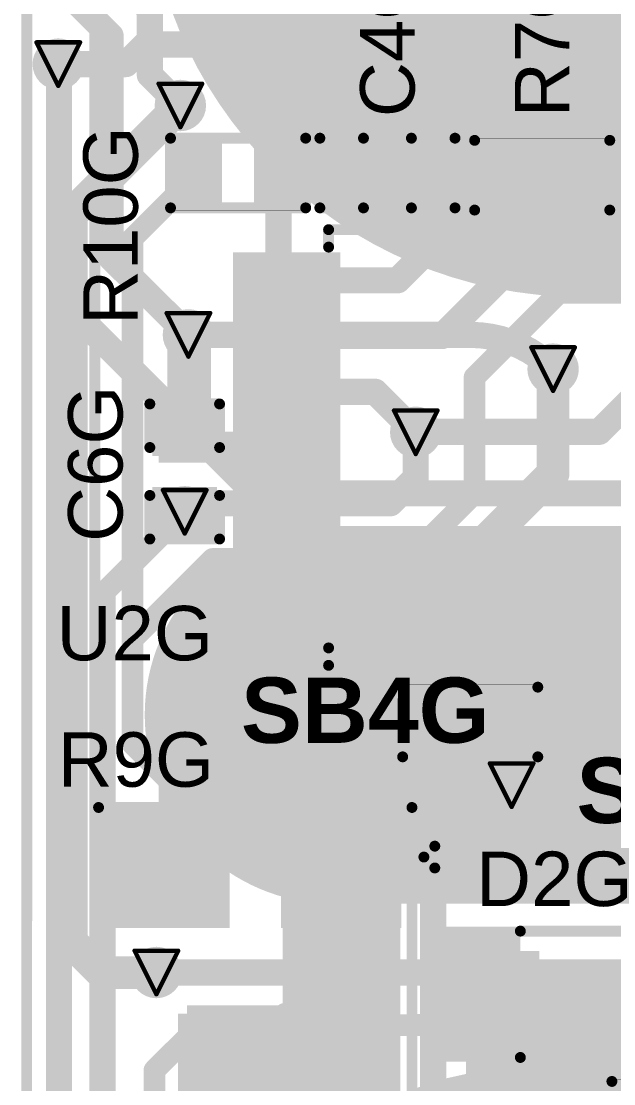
# Model space of a CAD drawing. Header units: inches. Extents: x -3.9 to 9.5, y -7 to 2.6.
# Drawn here: x 3.403 to 3.6748, y -5.0218 to -4.5341 of the extents above; entities that cross this region are included whole.
import ezdxf

# ---------------------------------------------------------------- set-up
doc = ezdxf.new("R2010")
doc.units = ezdxf.units.IN
doc.header["$MEASUREMENT"] = 0
for name, color, linetype in [('Board Outline', 216, 'Continuous'), ('Bottom Layer', 5, 'Continuous'), ('Bottom Overlay', 54, 'Continuous'), ('Bottom Paste', 16, 'Continuous'), ('Bottom Solder', 6, 'Continuous'), ('Drill Drawing', 1, 'Continuous'), ('Top Layer', 1, 'Continuous'), ('Top Overlay', 2, 'Continuous'), ('Top Paste', 8, 'Continuous'), ('Top Solder', 216, 'Continuous'), ('Via Holes', 16, 'Continuous')]:
    doc.layers.add(name, color=color, linetype=linetype)
doc.styles.add('Arial', font='', dxfattribs={"height": 0.2})
doc.styles.add('Arial_Bold', font='', dxfattribs={"height": 0.2})
doc.styles.get('Arial').set_extended_font_data('Arial')
doc.styles.get('Arial_Bold').set_extended_font_data('Arial', bold=True)

# ---------------------------------------------------------------- blocks, each defined once
blk = doc.blocks.new('14_TSSOP_35')
at = {"layer": 'Top Layer'}
for points in [[(0.08858, 0.08563), (0.12992, 0.08563), (0.12992, 0.06791), (0.08858, 0.06791)], [(0.08858, 0.06004), (0.12992, 0.06004), (0.12992, 0.04232), (0.08858, 0.04232)], [(0.08858, 0.03445), (0.12992, 0.03445), (0.12992, 0.01673), (0.08858, 0.01673)], [(0.08858, 0.00886), (0.12992, 0.00886), (0.12992, -0.00886), (0.08858, -0.00886)], [(0.08858, -0.01673), (0.12992, -0.01673), (0.12992, -0.03445), (0.08858, -0.03445)], [(0.08858, -0.04232), (0.12992, -0.04232), (0.12992, -0.06004), (0.08858, -0.06004)], [(0.08858, -0.06791), (0.12992, -0.06791), (0.12992, -0.08563), (0.08858, -0.08563)]]:
    blk.add_hatch(color=1, dxfattribs=at).paths.add_polyline_path(points)
at = {"layer": 'Top Paste'}
for points in [[(0.08858, 0.08563), (0.12992, 0.08563), (0.12992, 0.06791), (0.08858, 0.06791)], [(0.08858, 0.06004), (0.12992, 0.06004), (0.12992, 0.04232), (0.08858, 0.04232)], [(0.08858, 0.03445), (0.12992, 0.03445), (0.12992, 0.01673), (0.08858, 0.01673)], [(0.08858, 0.00886), (0.12992, 0.00886), (0.12992, -0.00886), (0.08858, -0.00886)], [(0.08858, -0.01673), (0.12992, -0.01673), (0.12992, -0.03445), (0.08858, -0.03445)], [(0.08858, -0.04232), (0.12992, -0.04232), (0.12992, -0.06004), (0.08858, -0.06004)], [(0.08858, -0.06791), (0.12992, -0.06791), (0.12992, -0.08563), (0.08858, -0.08563)]]:
    blk.add_hatch(color=8, dxfattribs=at).paths.add_polyline_path(points)
at = {"layer": 'Top Solder'}
for points in [[(0.08458, 0.08963), (0.13392, 0.08963), (0.13392, 0.06391), (0.08458, 0.06391)], [(0.08458, 0.06404), (0.13392, 0.06404), (0.13392, 0.03832), (0.08458, 0.03832)], [(0.08458, 0.03845), (0.13392, 0.03845), (0.13392, 0.01273), (0.08458, 0.01273)], [(0.08458, 0.01286), (0.13392, 0.01286), (0.13392, -0.01286), (0.08458, -0.01286)], [(0.08458, -0.01273), (0.13392, -0.01273), (0.13392, -0.03845), (0.08458, -0.03845)], [(0.08458, -0.03832), (0.13392, -0.03832), (0.13392, -0.06404), (0.08458, -0.06404)], [(0.08458, -0.06391), (0.13392, -0.06391), (0.13392, -0.08963), (0.08458, -0.08963)]]:
    blk.add_hatch(color=216, dxfattribs=at).paths.add_polyline_path(points)
at = {"layer": 'Top Overlay', "const_width": 0.005}
for points in [[(0.09, 0.1), (-0.09, 0.1)], [(0.09, 0.1), (0.09, 0.092)], [(0.09, -0.092), (0.09, -0.1)], [(0.09, -0.1), (-0.09, -0.1)]]:
    blk.add_lwpolyline(points, dxfattribs=at)
at = {"layer": 'Top Overlay', "const_width": 0.0025}
for points in [[(0.08875, 0.1, 1), (0.09125, 0.1, 1)], [(0.08875, 0.1, 1), (0.09125, 0.1, 1)], [(0.08875, 0.092, 1), (0.09125, 0.092, 1)], [(0.08875, -0.092, 1), (0.09125, -0.092, 1)], [(0.08875, -0.1, 1), (0.09125, -0.1, 1)], [(0.08875, -0.1, 1), (0.09125, -0.1, 1)]]:
    blk.add_lwpolyline(points, format="xyb", close=True, dxfattribs=at)
blk = doc.blocks.new('S______B______0402_77')
at = {"layer": 'Top Layer'}
for points in [[(-0.0275, -0.0125), (-0.0275, 0.0125), (-0.0095, 0.0125), (-0.0095, -0.0125)], [(0.0095, -0.0125), (0.0095, 0.0125), (0.0275, 0.0125), (0.0275, -0.0125)]]:
    blk.add_hatch(color=1, dxfattribs=at).paths.add_polyline_path(points)
at = {"layer": 'Top Paste'}
for points in [[(-0.0275, -0.0125), (-0.0275, 0.0125), (-0.0095, 0.0125), (-0.0095, -0.0125)], [(0.0095, -0.0125), (0.0095, 0.0125), (0.0275, 0.0125), (0.0275, -0.0125)]]:
    blk.add_hatch(color=8, dxfattribs=at).paths.add_polyline_path(points)
at = {"layer": 'Top Solder'}
for points in [[(-0.02967, -0.01467), (-0.02967, 0.01467), (-0.00733, 0.01467), (-0.00733, -0.01467)], [(0.00733, -0.01467), (0.00733, 0.01467), (0.02967, 0.01467), (0.02967, -0.01467)]]:
    blk.add_hatch(color=216, dxfattribs=at).paths.add_polyline_path(points)
at = {"layer": 'Top Overlay'}
for points, const_width in [([(-0.031, 0.016), (-0.031, -0.016)], 0.005), ([(0.031, 0.016), (-0.031, 0.016)], 0.005), ([(0.031, 0.016), (0.031, -0.016)], 0.005), ([(0.031, -0.016), (-0.031, -0.016)], 0.005), ([(0.032, -0.017), (-0.032, -0.017)], 0.000127)]:
    blk.add_lwpolyline(points, dxfattribs=dict(at, const_width=const_width))
for points, const_width in [([(-0.03225, 0.016, 1), (-0.02975, 0.016, 1)], 0.0025), ([(-0.03225, 0.016, 1), (-0.02975, 0.016, 1)], 0.0025), ([(0.02975, 0.016, 1), (0.03225, 0.016, 1)], 0.0025), ([(0.02975, 0.016, 1), (0.03225, 0.016, 1)], 0.0025), ([(-0.03225, -0.016, 1), (-0.02975, -0.016, 1)], 0.0025), ([(-0.03225, -0.016, 1), (-0.02975, -0.016, 1)], 0.0025), ([(0.02975, -0.016, 1), (0.03225, -0.016, 1)], 0.0025), ([(0.02975, -0.016, 1), (0.03225, -0.016, 1)], 0.0025), ([(-0.03203, -0.017, 1), (-0.03197, -0.017, 1)], 0.0000635), ([(0.03197, -0.017, 1), (0.03203, -0.017, 1)], 0.0000635)]:
    blk.add_lwpolyline(points, format="xyb", close=True, dxfattribs=dict(at, const_width=const_width))
blk = doc.blocks.new('R___0402_112')
at = {"layer": 'Top Layer'}
for points in [[(-0.0275, -0.0125), (-0.0275, 0.0125), (-0.0095, 0.0125), (-0.0095, -0.0125)], [(0.0095, -0.0125), (0.0095, 0.0125), (0.0275, 0.0125), (0.0275, -0.0125)]]:
    blk.add_hatch(color=1, dxfattribs=at).paths.add_polyline_path(points)
at = {"layer": 'Top Paste'}
for points in [[(-0.0275, -0.0125), (-0.0275, 0.0125), (-0.0095, 0.0125), (-0.0095, -0.0125)], [(0.0095, -0.0125), (0.0095, 0.0125), (0.0275, 0.0125), (0.0275, -0.0125)]]:
    blk.add_hatch(color=8, dxfattribs=at).paths.add_polyline_path(points)
at = {"layer": 'Top Solder'}
for points in [[(-0.02967, -0.01467), (-0.02967, 0.01467), (-0.00733, 0.01467), (-0.00733, -0.01467)], [(0.00733, -0.01467), (0.00733, 0.01467), (0.02967, 0.01467), (0.02967, -0.01467)]]:
    blk.add_hatch(color=216, dxfattribs=at).paths.add_polyline_path(points)
at = {"layer": 'Top Overlay'}
for points, const_width in [([(-0.031, -0.016), (-0.031, 0.016)], 0.005), ([(-0.031, 0.016), (0.031, 0.016)], 0.005), ([(0.031, -0.016), (0.031, 0.016)], 0.005), ([(-0.031, -0.016), (0.031, -0.016)], 0.005), ([(-0.032, -0.017), (0.032, -0.017)], 0.000127)]:
    blk.add_lwpolyline(points, dxfattribs=dict(at, const_width=const_width))
for points, const_width in [([(-0.03225, 0.016, 1), (-0.02975, 0.016, 1)], 0.0025), ([(-0.03225, 0.016, 1), (-0.02975, 0.016, 1)], 0.0025), ([(0.02975, 0.016, 1), (0.03225, 0.016, 1)], 0.0025), ([(0.02975, 0.016, 1), (0.03225, 0.016, 1)], 0.0025), ([(-0.03225, -0.016, 1), (-0.02975, -0.016, 1)], 0.0025), ([(-0.03225, -0.016, 1), (-0.02975, -0.016, 1)], 0.0025), ([(0.02975, -0.016, 1), (0.03225, -0.016, 1)], 0.0025), ([(0.02975, -0.016, 1), (0.03225, -0.016, 1)], 0.0025), ([(-0.03203, -0.017, 1), (-0.03197, -0.017, 1)], 0.0000635), ([(0.03197, -0.017, 1), (0.03203, -0.017, 1)], 0.0000635)]:
    blk.add_lwpolyline(points, format="xyb", close=True, dxfattribs=dict(at, const_width=const_width))
blk = doc.blocks.new('TC33X_2_104E__119')
at = {"layer": 'Top Layer'}
for points in [[(0.00787, 0.12992), (0.07087, 0.12992), (0.07087, 0.07087), (0.00787, 0.07087)], [(-0.02362, 0.02362), (0.02362, 0.02362), (0.02362, -0.02362), (-0.02362, -0.02362)], [(0.05512, 0.02362), (0.10236, 0.02362), (0.10236, -0.02362), (0.05512, -0.02362)]]:
    blk.add_hatch(color=1, dxfattribs=at).paths.add_polyline_path(points)
at = {"layer": 'Top Paste'}
for points in [[(0.00787, 0.12992), (0.07087, 0.12992), (0.07087, 0.07087), (0.00787, 0.07087)], [(-0.02362, 0.02362), (0.02362, 0.02362), (0.02362, -0.02362), (-0.02362, -0.02362)], [(0.05512, 0.02362), (0.10236, 0.02362), (0.10236, -0.02362), (0.05512, -0.02362)]]:
    blk.add_hatch(color=8, dxfattribs=at).paths.add_polyline_path(points)
at = {"layer": 'Top Solder'}
for points in [[(0.00387, 0.13392), (0.07487, 0.13392), (0.07487, 0.06687), (0.00387, 0.06687)], [(-0.02762, 0.02762), (0.02762, 0.02762), (0.02762, -0.02762), (-0.02762, -0.02762)], [(0.05112, 0.02762), (0.10636, 0.02762), (0.10636, -0.02762), (0.05112, -0.02762)]]:
    blk.add_hatch(color=216, dxfattribs=at).paths.add_polyline_path(points)
at = {"layer": 'Top Overlay', "const_width": 0.005}
for points in [[(-0.02063, 0.1242), (-0.03252, 0.11231)], [(-0.00063, 0.1242), (-0.02063, 0.1242)], [(0.09937, 0.1242), (0.07937, 0.1242)], [(0.11126, 0.11231), (0.09937, 0.1242)], [(-0.03252, 0.11231), (-0.03252, -0.02776)], [(0.11126, 0.11231), (0.11126, -0.02776)], [(-0.038, -0.005), (-0.043, 0)], [(-0.043, 0), (-0.043, -0.01)], [(-0.038, -0.005), (-0.043, -0.01)], [(0.11126, -0.02776), (-0.03252, -0.02776)]]:
    blk.add_lwpolyline(points, dxfattribs=at)
at = {"layer": 'Top Overlay', "const_width": 0.0025}
for points in [[(-0.02188, 0.1242, 1), (-0.01938, 0.1242, 1)], [(-0.02188, 0.1242, 1), (-0.01938, 0.1242, 1)], [(-0.00188, 0.1242, 1), (0.00062, 0.1242, 1)], [(0.07812, 0.1242, 1), (0.08062, 0.1242, 1)], [(0.09812, 0.1242, 1), (0.10062, 0.1242, 1)], [(0.09812, 0.1242, 1), (0.10062, 0.1242, 1)], [(-0.03377, 0.11231, 1), (-0.03127, 0.11231, 1)], [(-0.03377, 0.11231, 1), (-0.03127, 0.11231, 1)], [(0.11001, 0.11231, 1), (0.11251, 0.11231, 1)], [(0.11001, 0.11231, 1), (0.11251, 0.11231, 1)], [(-0.04425, 0, 1), (-0.04175, 0, 1)], [(-0.04425, 0, 1), (-0.04175, 0, 1)], [(-0.03925, -0.005, 1), (-0.03675, -0.005, 1)], [(-0.03925, -0.005, 1), (-0.03675, -0.005, 1)], [(-0.04425, -0.01, 1), (-0.04175, -0.01, 1)], [(-0.04425, -0.01, 1), (-0.04175, -0.01, 1)], [(-0.03377, -0.02776, 1), (-0.03127, -0.02776, 1)], [(-0.03377, -0.02776, 1), (-0.03127, -0.02776, 1)], [(0.11001, -0.02776, 1), (0.11251, -0.02776, 1)], [(0.11001, -0.02776, 1), (0.11251, -0.02776, 1)]]:
    blk.add_lwpolyline(points, format="xyb", close=True, dxfattribs=at)
blk = doc.blocks.new('R__0402_133')
at = {"layer": 'Top Layer'}
for points in [[(-0.0275, -0.0125), (-0.0275, 0.0125), (-0.0095, 0.0125), (-0.0095, -0.0125)], [(0.0095, -0.0125), (0.0095, 0.0125), (0.0275, 0.0125), (0.0275, -0.0125)]]:
    blk.add_hatch(color=1, dxfattribs=at).paths.add_polyline_path(points)
at = {"layer": 'Top Paste'}
for points in [[(-0.0275, -0.0125), (-0.0275, 0.0125), (-0.0095, 0.0125), (-0.0095, -0.0125)], [(0.0095, -0.0125), (0.0095, 0.0125), (0.0275, 0.0125), (0.0275, -0.0125)]]:
    blk.add_hatch(color=8, dxfattribs=at).paths.add_polyline_path(points)
at = {"layer": 'Top Solder'}
for points in [[(-0.0315, -0.0165), (-0.0315, 0.0165), (-0.0055, 0.0165), (-0.0055, -0.0165)], [(0.0055, -0.0165), (0.0055, 0.0165), (0.0315, 0.0165), (0.0315, -0.0165)]]:
    blk.add_hatch(color=216, dxfattribs=at).paths.add_polyline_path(points)
at = {"layer": 'Top Overlay'}
for points, const_width in [([(-0.031, 0.016), (-0.031, -0.016)], 0.005), ([(0.031, 0.016), (-0.031, 0.016)], 0.005), ([(0.031, 0.016), (0.031, -0.016)], 0.005), ([(0.031, -0.016), (-0.031, -0.016)], 0.005), ([(0.032, -0.017), (-0.032, -0.017)], 0.000127)]:
    blk.add_lwpolyline(points, dxfattribs=dict(at, const_width=const_width))
for points, const_width in [([(-0.03225, 0.016, 1), (-0.02975, 0.016, 1)], 0.0025), ([(-0.03225, 0.016, 1), (-0.02975, 0.016, 1)], 0.0025), ([(0.02975, 0.016, 1), (0.03225, 0.016, 1)], 0.0025), ([(0.02975, 0.016, 1), (0.03225, 0.016, 1)], 0.0025), ([(-0.03225, -0.016, 1), (-0.02975, -0.016, 1)], 0.0025), ([(-0.03225, -0.016, 1), (-0.02975, -0.016, 1)], 0.0025), ([(0.02975, -0.016, 1), (0.03225, -0.016, 1)], 0.0025), ([(0.02975, -0.016, 1), (0.03225, -0.016, 1)], 0.0025), ([(-0.03203, -0.017, 1), (-0.03197, -0.017, 1)], 0.0000635), ([(0.03197, -0.017, 1), (0.03203, -0.017, 1)], 0.0000635)]:
    blk.add_lwpolyline(points, format="xyb", close=True, dxfattribs=dict(at, const_width=const_width))
blk = doc.blocks.new('R___0402_147')
at = {"layer": 'Top Layer'}
for points in [[(-0.0275, -0.0125), (-0.0275, 0.0125), (-0.0095, 0.0125), (-0.0095, -0.0125)], [(0.0095, -0.0125), (0.0095, 0.0125), (0.0275, 0.0125), (0.0275, -0.0125)]]:
    blk.add_hatch(color=1, dxfattribs=at).paths.add_polyline_path(points)
at = {"layer": 'Top Paste'}
for points in [[(-0.0275, -0.0125), (-0.0275, 0.0125), (-0.0095, 0.0125), (-0.0095, -0.0125)], [(0.0095, -0.0125), (0.0095, 0.0125), (0.0275, 0.0125), (0.0275, -0.0125)]]:
    blk.add_hatch(color=8, dxfattribs=at).paths.add_polyline_path(points)
at = {"layer": 'Top Solder'}
for points in [[(-0.02967, -0.01467), (-0.02967, 0.01467), (-0.00733, 0.01467), (-0.00733, -0.01467)], [(0.00733, -0.01467), (0.00733, 0.01467), (0.02967, 0.01467), (0.02967, -0.01467)]]:
    blk.add_hatch(color=216, dxfattribs=at).paths.add_polyline_path(points)
at = {"layer": 'Top Overlay'}
for points, const_width in [([(-0.031, 0.016), (-0.031, -0.016)], 0.005), ([(0.031, 0.016), (-0.031, 0.016)], 0.005), ([(0.031, 0.016), (0.031, -0.016)], 0.005), ([(0.031, -0.016), (-0.031, -0.016)], 0.005), ([(0.032, -0.017), (-0.032, -0.017)], 0.000127)]:
    blk.add_lwpolyline(points, dxfattribs=dict(at, const_width=const_width))
for points, const_width in [([(-0.03225, 0.016, 1), (-0.02975, 0.016, 1)], 0.0025), ([(-0.03225, 0.016, 1), (-0.02975, 0.016, 1)], 0.0025), ([(0.02975, 0.016, 1), (0.03225, 0.016, 1)], 0.0025), ([(0.02975, 0.016, 1), (0.03225, 0.016, 1)], 0.0025), ([(-0.03225, -0.016, 1), (-0.02975, -0.016, 1)], 0.0025), ([(-0.03225, -0.016, 1), (-0.02975, -0.016, 1)], 0.0025), ([(0.02975, -0.016, 1), (0.03225, -0.016, 1)], 0.0025), ([(0.02975, -0.016, 1), (0.03225, -0.016, 1)], 0.0025), ([(-0.03203, -0.017, 1), (-0.03197, -0.017, 1)], 0.0000635), ([(0.03197, -0.017, 1), (0.03203, -0.017, 1)], 0.0000635)]:
    blk.add_lwpolyline(points, format="xyb", close=True, dxfattribs=dict(at, const_width=const_width))
blk = doc.blocks.new('_EMG________B_196')
at = {"layer": 'Bottom Layer'}
h = blk.add_hatch(color=5, dxfattribs=at)
edge = h.paths.add_edge_path()
edge.add_arc((0, 0.3932), 0.19685, 0, 360)
h = blk.add_hatch(color=5, dxfattribs=at)
edge = h.paths.add_edge_path()
edge.add_arc((-0.11417, 0.0005), 0.08268, 90, 270)
edge.add_line((-0.11417, -0.08217), (0.11417, -0.08217))
edge.add_arc((0.11417, 0.0005), 0.08268, 270, 450)
edge.add_line((0.11417, 0.08318), (-0.11417, 0.08318))
at = {"layer": 'Bottom Paste'}
h = blk.add_hatch(color=16, dxfattribs=at)
edge = h.paths.add_edge_path()
edge.add_arc((0, 0.3932), 0.19685, 0, 360)
h = blk.add_hatch(color=16, dxfattribs=at)
edge = h.paths.add_edge_path()
edge.add_arc((-0.11417, 0.0005), 0.08268, 90, 270)
edge.add_line((-0.11417, -0.08217), (0.11417, -0.08217))
edge.add_arc((0.11417, 0.0005), 0.08268, 270, 450)
edge.add_line((0.11417, 0.08318), (-0.11417, 0.08318))
at = {"layer": 'Bottom Solder'}
h = blk.add_hatch(color=6, dxfattribs=at)
edge = h.paths.add_edge_path()
edge.add_arc((0, 0.3932), 0.20085, 0, 360)
h = blk.add_hatch(color=6, dxfattribs=at)
edge = h.paths.add_edge_path()
edge.add_arc((-0.11417, 0.0005), 0.08668, 90, 270)
edge.add_line((-0.11417, -0.08617), (0.11417, -0.08617))
edge.add_arc((0.11417, 0.0005), 0.08668, 270, 450)
edge.add_line((0.11417, 0.08718), (-0.11417, 0.08718))
at = {"layer": 'Bottom Overlay', "const_width": 0.005}
blk.add_lwpolyline([(-0.22375, -0.43172), (-0.22375, 0.43172)], dxfattribs=at)
blk = doc.blocks.new('SOD_323_210')
at = {"layer": 'Top Layer'}
for points in [[(-0.02953, -0.01772), (-0.06102, -0.01772), (-0.06102, 0.01772), (-0.02953, 0.01772)], [(0.06102, -0.01772), (0.02953, -0.01772), (0.02953, 0.01772), (0.06102, 0.01772)]]:
    blk.add_hatch(color=1, dxfattribs=at).paths.add_polyline_path(points)
at = {"layer": 'Top Overlay'}
for points in [[(-0.079, 0.019), (-0.036, 0.019), (-0.036, 0.031), (-0.079, 0.031)], [(-0.079, -0.02), (-0.062, -0.02), (-0.062, 0.02), (-0.079, 0.02)], [(-0.079, -0.031), (-0.036, -0.031), (-0.036, -0.019), (-0.079, -0.019)]]:
    blk.add_hatch(color=2, dxfattribs=at).paths.add_polyline_path(points)
at = {"layer": 'Top Paste'}
for points in [[(-0.02953, -0.01772), (-0.06102, -0.01772), (-0.06102, 0.01772), (-0.02953, 0.01772)], [(0.06102, -0.01772), (0.02953, -0.01772), (0.02953, 0.01772), (0.06102, 0.01772)]]:
    blk.add_hatch(color=8, dxfattribs=at).paths.add_polyline_path(points)
at = {"layer": 'Top Solder'}
for points in [[(-0.02736, -0.01988), (-0.06319, -0.01988), (-0.06319, 0.01988), (-0.02736, 0.01988)], [(0.06319, -0.01988), (0.02736, -0.01988), (0.02736, 0.01988), (0.06319, 0.01988)]]:
    blk.add_hatch(color=216, dxfattribs=at).paths.add_polyline_path(points)
at = {"layer": 'Top Overlay', "const_width": 0.005}
for points in [[(-0.036, 0.029), (0.037, 0.029)], [(0.037, 0.022), (0.037, 0.029)], [(0.037, -0.029), (0.037, -0.022)], [(-0.036, -0.029), (0.037, -0.029)]]:
    blk.add_lwpolyline(points, dxfattribs=at)
at = {"layer": 'Top Overlay', "const_width": 0.0025}
for points in [[(-0.03725, 0.029, 1), (-0.03475, 0.029, 1)], [(0.03575, 0.029, 1), (0.03825, 0.029, 1)], [(0.03575, 0.029, 1), (0.03825, 0.029, 1)], [(0.03575, 0.022, 1), (0.03825, 0.022, 1)], [(0.03575, -0.022, 1), (0.03825, -0.022, 1)], [(-0.03725, -0.029, 1), (-0.03475, -0.029, 1)], [(0.03575, -0.029, 1), (0.03825, -0.029, 1)], [(0.03575, -0.029, 1), (0.03825, -0.029, 1)]]:
    blk.add_lwpolyline(points, format="xyb", close=True, dxfattribs=at)
blk = doc.blocks.new('C___0402_224')
at = {"layer": 'Top Layer'}
for points in [[(-0.0275, -0.0125), (-0.0275, 0.0125), (-0.0095, 0.0125), (-0.0095, -0.0125)], [(0.0095, -0.0125), (0.0095, 0.0125), (0.0275, 0.0125), (0.0275, -0.0125)]]:
    blk.add_hatch(color=1, dxfattribs=at).paths.add_polyline_path(points)
at = {"layer": 'Top Paste'}
for points in [[(-0.0275, -0.0125), (-0.0275, 0.0125), (-0.0095, 0.0125), (-0.0095, -0.0125)], [(0.0095, -0.0125), (0.0095, 0.0125), (0.0275, 0.0125), (0.0275, -0.0125)]]:
    blk.add_hatch(color=8, dxfattribs=at).paths.add_polyline_path(points)
at = {"layer": 'Top Solder'}
for points in [[(-0.02986, -0.01486), (-0.02986, 0.01486), (-0.00714, 0.01486), (-0.00714, -0.01486)], [(0.00714, -0.01486), (0.00714, 0.01486), (0.02986, 0.01486), (0.02986, -0.01486)]]:
    blk.add_hatch(color=216, dxfattribs=at).paths.add_polyline_path(points)
at = {"layer": 'Top Overlay', "const_width": 0.005}
for points in [[(-0.011, 0.016), (-0.031, 0.016)], [(-0.031, -0.016), (-0.031, 0.016)], [(0.031, 0.016), (0.011, 0.016)], [(0.031, -0.016), (0.031, 0.016)], [(-0.011, -0.016), (-0.031, -0.016)], [(0.031, -0.016), (0.011, -0.016)]]:
    blk.add_lwpolyline(points, dxfattribs=at)
at = {"layer": 'Top Overlay', "const_width": 0.0025}
for points in [[(-0.03225, 0.016, 1), (-0.02975, 0.016, 1)], [(-0.03225, 0.016, 1), (-0.02975, 0.016, 1)], [(-0.01225, 0.016, 1), (-0.00975, 0.016, 1)], [(0.00975, 0.016, 1), (0.01225, 0.016, 1)], [(0.02975, 0.016, 1), (0.03225, 0.016, 1)], [(0.02975, 0.016, 1), (0.03225, 0.016, 1)], [(-0.03225, -0.016, 1), (-0.02975, -0.016, 1)], [(-0.03225, -0.016, 1), (-0.02975, -0.016, 1)], [(-0.01225, -0.016, 1), (-0.00975, -0.016, 1)], [(0.00975, -0.016, 1), (0.01225, -0.016, 1)], [(0.02975, -0.016, 1), (0.03225, -0.016, 1)], [(0.02975, -0.016, 1), (0.03225, -0.016, 1)]]:
    blk.add_lwpolyline(points, format="xyb", close=True, dxfattribs=at)
blk = doc.blocks.new('C___0402_238')
at = {"layer": 'Top Layer'}
for points in [[(-0.0275, -0.0125), (-0.0275, 0.0125), (-0.0095, 0.0125), (-0.0095, -0.0125)], [(0.0095, -0.0125), (0.0095, 0.0125), (0.0275, 0.0125), (0.0275, -0.0125)]]:
    blk.add_hatch(color=1, dxfattribs=at).paths.add_polyline_path(points)
at = {"layer": 'Top Paste'}
for points in [[(-0.0275, -0.0125), (-0.0275, 0.0125), (-0.0095, 0.0125), (-0.0095, -0.0125)], [(0.0095, -0.0125), (0.0095, 0.0125), (0.0275, 0.0125), (0.0275, -0.0125)]]:
    blk.add_hatch(color=8, dxfattribs=at).paths.add_polyline_path(points)
at = {"layer": 'Top Solder'}
for points in [[(-0.02986, -0.01486), (-0.02986, 0.01486), (-0.00714, 0.01486), (-0.00714, -0.01486)], [(0.00714, -0.01486), (0.00714, 0.01486), (0.02986, 0.01486), (0.02986, -0.01486)]]:
    blk.add_hatch(color=216, dxfattribs=at).paths.add_polyline_path(points)
at = {"layer": 'Top Overlay', "const_width": 0.005}
for points in [[(-0.011, 0.016), (-0.031, 0.016)], [(-0.031, 0.016), (-0.031, -0.016)], [(0.031, 0.016), (0.011, 0.016)], [(0.031, 0.016), (0.031, -0.016)], [(-0.011, -0.016), (-0.031, -0.016)], [(0.031, -0.016), (0.011, -0.016)]]:
    blk.add_lwpolyline(points, dxfattribs=at)
at = {"layer": 'Top Overlay', "const_width": 0.0025}
for points in [[(-0.03225, 0.016, 1), (-0.02975, 0.016, 1)], [(-0.03225, 0.016, 1), (-0.02975, 0.016, 1)], [(-0.01225, 0.016, 1), (-0.00975, 0.016, 1)], [(0.00975, 0.016, 1), (0.01225, 0.016, 1)], [(0.02975, 0.016, 1), (0.03225, 0.016, 1)], [(0.02975, 0.016, 1), (0.03225, 0.016, 1)], [(-0.03225, -0.016, 1), (-0.02975, -0.016, 1)], [(-0.03225, -0.016, 1), (-0.02975, -0.016, 1)], [(-0.01225, -0.016, 1), (-0.00975, -0.016, 1)], [(0.00975, -0.016, 1), (0.01225, -0.016, 1)], [(0.02975, -0.016, 1), (0.03225, -0.016, 1)], [(0.02975, -0.016, 1), (0.03225, -0.016, 1)]]:
    blk.add_lwpolyline(points, format="xyb", close=True, dxfattribs=at)

msp = doc.modelspace()

# ---------------------------------------------------------------- hatches: boundary and pattern name
at = {"layer": 'Bottom Layer'}
h = msp.add_hatch(color=5, dxfattribs=at)
edge = h.paths.add_edge_path()
edge.add_arc((3.41998, -4.55378), 0.01181, 0, 360)
h = msp.add_hatch(color=5, dxfattribs=at)
edge = h.paths.add_edge_path()
edge.add_arc((3.47598, -4.57278), 0.01181, 0, 360)
h = msp.add_hatch(color=5, dxfattribs=at)
edge = h.paths.add_edge_path()
edge.add_arc((3.47968, -4.67808), 0.01181, 0, 360)
h = msp.add_hatch(color=5, dxfattribs=at)
edge = h.paths.add_edge_path()
edge.add_arc((3.647, -4.69378), 0.01181, 0, 360)
h = msp.add_hatch(color=5, dxfattribs=at)
edge = h.paths.add_edge_path()
edge.add_arc((3.58398, -4.72278), 0.01181, 0, 360)
h = msp.add_hatch(color=5, dxfattribs=at)
edge = h.paths.add_edge_path()
edge.add_arc((3.47798, -4.75928), 0.01181, 0, 360)
h = msp.add_hatch(color=5, dxfattribs=at)
edge = h.paths.add_edge_path()
edge.add_arc((3.62798, -4.88478), 0.01181, 0, 360)
h = msp.add_hatch(color=5, dxfattribs=at)
edge = h.paths.add_edge_path()
edge.add_arc((3.46498, -4.97078), 0.01181, 0, 360)
at = {"layer": 'Top Layer'}
h = msp.add_hatch(color=1, dxfattribs=at)
edge = h.paths.add_edge_path()
edge.add_arc((3.41998, -4.55378), 0.01181, 0, 360)
h = msp.add_hatch(color=1, dxfattribs=at)
edge = h.paths.add_edge_path()
edge.add_arc((3.47598, -4.57278), 0.01181, 0, 360)
for points in [[(3.65, -4.61778), (3.706, -4.61778), (3.706, -4.57178), (3.65, -4.57178)], [(3.579, -4.61878), (3.634, -4.61878), (3.634, -4.59078), (3.579, -4.59078)], [(3.46598, -4.73678), (3.49398, -4.73678), (3.49398, -4.71078), (3.46598, -4.71078)], [(3.49298, -4.85878), (3.56398, -4.85878), (3.56398, -4.79778), (3.49298, -4.79778)], [(3.52298, -5.05278), (3.57698, -5.05278), (3.57698, -4.89178), (3.52298, -4.89178)], [(3.60698, -5.05078), (3.68698, -5.05078), (3.68698, -4.96478), (3.60698, -4.96478)], [(3.47898, -5.03978), (3.54198, -5.03978), (3.54198, -4.98578), (3.47898, -4.98578)]]:
    msp.add_hatch(color=1, dxfattribs=at).paths.add_polyline_path(points)
h = msp.add_hatch(color=1, dxfattribs=at)
edge = h.paths.add_edge_path()
edge.add_arc((3.47968, -4.67808), 0.01181, 0, 360)
h = msp.add_hatch(color=1, dxfattribs=at)
edge = h.paths.add_edge_path()
edge.add_arc((3.647, -4.69378), 0.01181, 0, 360)
h = msp.add_hatch(color=1, dxfattribs=at)
edge = h.paths.add_edge_path()
edge.add_arc((3.58398, -4.72278), 0.01181, 0, 360)
h = msp.add_hatch(color=1, dxfattribs=at)
edge = h.paths.add_edge_path()
edge.add_arc((3.47798, -4.75928), 0.01181, 0, 360)
h = msp.add_hatch(color=1, dxfattribs=at)
edge = h.paths.add_edge_path()
edge.add_arc((3.62798, -4.88478), 0.01181, 0, 360)
h = msp.add_hatch(color=1, dxfattribs=at)
edge = h.paths.add_edge_path()
edge.add_arc((3.46498, -4.97078), 0.01181, 0, 360)
at = {"layer": 'Via Holes'}
h = msp.add_hatch(color=7, dxfattribs=at)
edge = h.paths.add_edge_path()
edge.add_arc((3.41998, -4.55378), 0.00591, 0, 360)
h = msp.add_hatch(color=7, dxfattribs=at)
edge = h.paths.add_edge_path()
edge.add_arc((3.47598, -4.57278), 0.00591, 0, 360)
h = msp.add_hatch(color=7, dxfattribs=at)
edge = h.paths.add_edge_path()
edge.add_arc((3.47968, -4.67808), 0.00591, 0, 360)
h = msp.add_hatch(color=7, dxfattribs=at)
edge = h.paths.add_edge_path()
edge.add_arc((3.647, -4.69378), 0.00591, 0, 360)
h = msp.add_hatch(color=7, dxfattribs=at)
edge = h.paths.add_edge_path()
edge.add_arc((3.58398, -4.72278), 0.00591, 0, 360)
h = msp.add_hatch(color=7, dxfattribs=at)
edge = h.paths.add_edge_path()
edge.add_arc((3.47798, -4.75928), 0.00591, 0, 360)
h = msp.add_hatch(color=7, dxfattribs=at)
edge = h.paths.add_edge_path()
edge.add_arc((3.62798, -4.88478), 0.00591, 0, 360)
h = msp.add_hatch(color=7, dxfattribs=at)
edge = h.paths.add_edge_path()
edge.add_arc((3.46498, -4.97078), 0.00591, 0, 360)

# ---------------------------------------------------------------- linework, layer by layer
at = {"layer": 'Board Outline', "const_width": 0.005}
msp.add_lwpolyline([(3.40549, -5.28378), (3.4055, -4.42332)], dxfattribs=at)
at = {"layer": 'Bottom Layer'}
for points, const_width in [([(3.44679, -4.51359), (3.46198, -4.52878)], 0.012), ([(3.42298, -4.51978), (3.44398, -4.54078)], 0.012), ([(3.46198, -4.55878), (3.46198, -4.52878)], 0.012), ([(3.44398, -4.64238), (3.44398, -4.54078)], 0.012), ([(3.41998, -4.55378), (3.4203, -4.5541)], 0.012), ([(3.4203, -4.66086), (3.4203, -4.5541)], 0.012), ([(3.46198, -4.55878), (3.47598, -4.57278)], 0.012), ([(3.44398, -4.64238), (3.47968, -4.67808)], 0.012), ([(3.4203, -5.22328), (3.4203, -4.66086)], 0.012), ([(3.4203, -4.66086), (3.51022, -4.75078)], 0.012), ([(3.47968, -4.67808), (3.60909, -4.67808)], 0.012), ([(3.66817, -4.72259), (3.68798, -4.70278)], 0.012), ([(3.58398, -4.72278), (3.58417, -4.72259)], 0.012), ([(3.58417, -4.72259), (3.66817, -4.72259)], 0.012), ([(3.51022, -4.75078), (3.688, -4.75078)], 0.012), ([(3.4413, -4.79596), (3.47798, -4.75928)], 0.01), ([(3.4413, -5.1251), (3.4413, -4.79596)], 0.01), ([(3.46498, -4.97078), (3.73598, -4.97078)], 0.012), ([(3.48402, -4.99574), (3.73174, -4.99359)], 0.01), ([(3.46411, -5.01565), (3.48402, -4.99574)], 0.01), ([(3.46411, -5.01565), (3.46411, -5.0627)], 0.01)]:
    msp.add_lwpolyline(points, dxfattribs=dict(at, const_width=const_width))
for points, const_width in [([(3.45898, -4.52878, 1), (3.46498, -4.52878, 1)], 0.006), ([(3.45898, -4.52878, 1), (3.46498, -4.52878, 1)], 0.006), ([(3.44098, -4.54078, 1), (3.44698, -4.54078, 1)], 0.006), ([(3.44098, -4.54078, 1), (3.44698, -4.54078, 1)], 0.006), ([(3.41698, -4.55378, 1), (3.42298, -4.55378, 1)], 0.006), ([(3.4173, -4.5541, 1), (3.4233, -4.5541, 1)], 0.006), ([(3.4173, -4.5541, 1), (3.4233, -4.5541, 1)], 0.006), ([(3.45898, -4.55878, 1), (3.46498, -4.55878, 1)], 0.006), ([(3.45898, -4.55878, 1), (3.46498, -4.55878, 1)], 0.006), ([(3.47298, -4.57278, 1), (3.47898, -4.57278, 1)], 0.006), ([(3.44098, -4.64238, 1), (3.44698, -4.64238, 1)], 0.006), ([(3.44098, -4.64238, 1), (3.44698, -4.64238, 1)], 0.006), ([(3.4173, -4.66086, 1), (3.4233, -4.66086, 1)], 0.006), ([(3.4173, -4.66086, 1), (3.4233, -4.66086, 1)], 0.006), ([(3.4173, -4.66086, 1), (3.4233, -4.66086, 1)], 0.006), ([(3.47668, -4.67808, 1), (3.48268, -4.67808, 1)], 0.006), ([(3.47668, -4.67808, 1), (3.48268, -4.67808, 1)], 0.006), ([(3.60609, -4.67808, 1), (3.61209, -4.67808, 1)], 0.006), ([(3.60609, -4.67808, 1), (3.61209, -4.67808, 1)], 0.006), ([(3.644, -4.69378, 1), (3.65, -4.69378, 1)], 0.006), ([(3.58098, -4.72278, 1), (3.58698, -4.72278, 1)], 0.006), ([(3.58117, -4.72259, 1), (3.58717, -4.72259, 1)], 0.006), ([(3.58117, -4.72259, 1), (3.58717, -4.72259, 1)], 0.006), ([(3.66517, -4.72259, 1), (3.67117, -4.72259, 1)], 0.006), ([(3.66517, -4.72259, 1), (3.67117, -4.72259, 1)], 0.006), ([(3.50722, -4.75078, 1), (3.51322, -4.75078, 1)], 0.006), ([(3.50722, -4.75078, 1), (3.51322, -4.75078, 1)], 0.006), ([(3.47548, -4.75928, 1), (3.48048, -4.75928, 1)], 0.005), ([(3.4388, -4.79596, 1), (3.4438, -4.79596, 1)], 0.005), ([(3.4388, -4.79596, 1), (3.4438, -4.79596, 1)], 0.005), ([(3.46198, -4.97078, 1), (3.46798, -4.97078, 1)], 0.006), ([(3.48152, -4.99574, 1), (3.48652, -4.99574, 1)], 0.005), ([(3.48152, -4.99574, 1), (3.48652, -4.99574, 1)], 0.005), ([(3.46161, -5.01565, 1), (3.46661, -5.01565, 1)], 0.005), ([(3.46161, -5.01565, 1), (3.46661, -5.01565, 1)], 0.005)]:
    msp.add_lwpolyline(points, format="xyb", close=True, dxfattribs=dict(at, const_width=const_width))
for points, const_width in [([(3.60909, -4.67808, -0.198913), (3.647, -4.69378)], 0.012), ([(3.48898, -5.09928, -1.34747), (3.72048, -5.46541)], 0.02)]:
    msp.add_lwpolyline(points, format="xyb", dxfattribs=dict(at, const_width=const_width))
at = {"layer": 'Drill Drawing', "const_width": 0.002}
for points in [[(3.40998, -4.54378), (3.42998, -4.54378)], [(3.40998, -4.54378), (3.41998, -4.56378)], [(3.41998, -4.56378), (3.42998, -4.54378)], [(3.46598, -4.56278), (3.48598, -4.56278)], [(3.46598, -4.56278), (3.47598, -4.58278)], [(3.47598, -4.58278), (3.48598, -4.56278)], [(3.46968, -4.66808), (3.48968, -4.66808)], [(3.46968, -4.66808), (3.47968, -4.68808)], [(3.47968, -4.68808), (3.48968, -4.66808)], [(3.637, -4.68378), (3.657, -4.68378)], [(3.637, -4.68378), (3.647, -4.70378)], [(3.647, -4.70378), (3.657, -4.68378)], [(3.57398, -4.71278), (3.59398, -4.71278)], [(3.57398, -4.71278), (3.58398, -4.73278)], [(3.58398, -4.73278), (3.59398, -4.71278)], [(3.46798, -4.74928), (3.48798, -4.74928)], [(3.46798, -4.74928), (3.47798, -4.76928)], [(3.47798, -4.76928), (3.48798, -4.74928)], [(3.61798, -4.87478), (3.63798, -4.87478)], [(3.61798, -4.87478), (3.62798, -4.89478)], [(3.62798, -4.89478), (3.63798, -4.87478)], [(3.45498, -4.96078), (3.47498, -4.96078)], [(3.45498, -4.96078), (3.46498, -4.98078)], [(3.46498, -4.98078), (3.47498, -4.96078)]]:
    msp.add_lwpolyline(points, dxfattribs=at)
at = {"layer": 'Drill Drawing', "const_width": 0.001}
for points in [[(3.40948, -4.54378, 1), (3.41048, -4.54378, 1)], [(3.40948, -4.54378, 1), (3.41048, -4.54378, 1)], [(3.42948, -4.54378, 1), (3.43048, -4.54378, 1)], [(3.42948, -4.54378, 1), (3.43048, -4.54378, 1)], [(3.41948, -4.56378, 1), (3.42048, -4.56378, 1)], [(3.41948, -4.56378, 1), (3.42048, -4.56378, 1)], [(3.46548, -4.56278, 1), (3.46648, -4.56278, 1)], [(3.46548, -4.56278, 1), (3.46648, -4.56278, 1)], [(3.48548, -4.56278, 1), (3.48648, -4.56278, 1)], [(3.48548, -4.56278, 1), (3.48648, -4.56278, 1)], [(3.47548, -4.58278, 1), (3.47648, -4.58278, 1)], [(3.47548, -4.58278, 1), (3.47648, -4.58278, 1)], [(3.46918, -4.66808, 1), (3.47018, -4.66808, 1)], [(3.46918, -4.66808, 1), (3.47018, -4.66808, 1)], [(3.48918, -4.66808, 1), (3.49018, -4.66808, 1)], [(3.48918, -4.66808, 1), (3.49018, -4.66808, 1)], [(3.47918, -4.68808, 1), (3.48018, -4.68808, 1)], [(3.47918, -4.68808, 1), (3.48018, -4.68808, 1)], [(3.6365, -4.68378, 1), (3.6375, -4.68378, 1)], [(3.6365, -4.68378, 1), (3.6375, -4.68378, 1)], [(3.6565, -4.68378, 1), (3.6575, -4.68378, 1)], [(3.6565, -4.68378, 1), (3.6575, -4.68378, 1)], [(3.6465, -4.70378, 1), (3.6475, -4.70378, 1)], [(3.6465, -4.70378, 1), (3.6475, -4.70378, 1)], [(3.57348, -4.71278, 1), (3.57448, -4.71278, 1)], [(3.57348, -4.71278, 1), (3.57448, -4.71278, 1)], [(3.59348, -4.71278, 1), (3.59448, -4.71278, 1)], [(3.59348, -4.71278, 1), (3.59448, -4.71278, 1)], [(3.58348, -4.73278, 1), (3.58448, -4.73278, 1)], [(3.58348, -4.73278, 1), (3.58448, -4.73278, 1)], [(3.46748, -4.74928, 1), (3.46848, -4.74928, 1)], [(3.46748, -4.74928, 1), (3.46848, -4.74928, 1)], [(3.48748, -4.74928, 1), (3.48848, -4.74928, 1)], [(3.48748, -4.74928, 1), (3.48848, -4.74928, 1)], [(3.47748, -4.76928, 1), (3.47848, -4.76928, 1)], [(3.47748, -4.76928, 1), (3.47848, -4.76928, 1)], [(3.61748, -4.87478, 1), (3.61848, -4.87478, 1)], [(3.61748, -4.87478, 1), (3.61848, -4.87478, 1)], [(3.63748, -4.87478, 1), (3.63848, -4.87478, 1)], [(3.63748, -4.87478, 1), (3.63848, -4.87478, 1)], [(3.62748, -4.89478, 1), (3.62848, -4.89478, 1)], [(3.62748, -4.89478, 1), (3.62848, -4.89478, 1)], [(3.45448, -4.96078, 1), (3.45548, -4.96078, 1)], [(3.45448, -4.96078, 1), (3.45548, -4.96078, 1)], [(3.47448, -4.96078, 1), (3.47548, -4.96078, 1)], [(3.47448, -4.96078, 1), (3.47548, -4.96078, 1)], [(3.46448, -4.98078, 1), (3.46548, -4.98078, 1)], [(3.46448, -4.98078, 1), (3.46548, -4.98078, 1)]]:
    msp.add_lwpolyline(points, format="xyb", close=True, dxfattribs=at)
at = {"layer": 'Top Layer', "const_width": 0.012}
msp.add_lwpolyline([(3.64828, -4.48231, -0.414214), (3.58581, -4.54478)], format="xyb", dxfattribs=at)
at = {"layer": 'Top Layer'}
for points, const_width in [([(3.45101, -4.55378), (3.46001, -4.54478)], 0.012), ([(3.46001, -4.54478), (3.58581, -4.54478)], 0.012), ([(3.41998, -4.55378), (3.45101, -4.55378)], 0.012), ([(3.42598, -4.62278), (3.47598, -4.57278)], 0.015), ([(3.5525, -4.58264), (3.55836, -4.57678)], 0.01), ([(3.55836, -4.57678), (3.667, -4.57678)], 0.01), ([(3.5525, -4.60378), (3.5525, -4.58264)], 0.01), ([(3.46298, -4.62478), (3.48398, -4.60378)], 0.01), ([(3.52098, -4.65023), (3.52098, -4.60378)], 0.012), ([(3.5525, -4.60378), (3.5565, -4.59978)], 0.01), ([(3.657, -4.60828), (3.6605, -4.60478)], 0.01), ([(3.6605, -4.61426), (3.6605, -4.60478)], 0.01), ([(3.664, -4.61178), (3.671, -4.60478)], 0.01), ([(3.671, -4.60478), (3.693, -4.60478)], 0.01), ([(3.59616, -4.6786), (3.6605, -4.61426)], 0.012), ([(3.59777, -4.63099), (3.59777, -4.61178)], 0.012), ([(3.42598, -4.95678), (3.42598, -4.62278)], 0.015), ([(3.454, -4.63376), (3.46298, -4.62478)], 0.01), ([(3.57575, -4.65301), (3.59777, -4.63099)], 0.012), ([(3.454, -4.81776), (3.454, -4.63376)], 0.01), ([(3.52098, -4.65023), (3.52365, -4.6529)], 0.012), ([(3.52376, -4.65301), (3.52475, -4.65301)], 0.012), ([(3.52365, -4.6529), (3.52376, -4.65301)], 0.01), ([(3.52475, -4.65301), (3.57575, -4.65301)], 0.012), ([(3.61098, -4.69754), (3.64974, -4.65878)], 0.01), ([(3.64974, -4.65878), (3.68079, -4.65878)], 0.01), ([(3.47998, -4.72228), (3.47998, -4.67838)], 0.02), ([(3.52376, -4.6786), (3.59616, -4.6786)], 0.012), ([(3.647, -4.74176), (3.647, -4.69378)], 0.015), ([(3.61098, -4.75078), (3.61098, -4.69754)], 0.01), ([(3.52475, -4.70419), (3.56539, -4.70419)], 0.012), ([(3.56539, -4.70419), (3.58398, -4.72278)], 0.012), ([(3.47998, -4.72378), (3.47998, -4.72228)], 0.02), ([(3.47798, -4.72228), (3.47998, -4.72228)], 0.01), ([(3.47998, -4.72378), (3.48473, -4.72854)], 0.012), ([(3.47998, -4.72228), (3.48148, -4.72228)], 0.01), ([(3.58398, -4.74378), (3.58398, -4.72278)], 0.012), ([(3.48473, -4.72854), (3.5235, -4.72854)], 0.012), ([(3.5235, -4.72854), (3.52475, -4.72978)], 0.012), ([(3.59048, -4.79828), (3.647, -4.74176)], 0.015), ([(3.57239, -4.75537), (3.58398, -4.74378)], 0.012), ([(3.48148, -4.75928), (3.48539, -4.75537)], 0.012), ([(3.48539, -4.75537), (3.52475, -4.75537)], 0.012), ([(3.52475, -4.75537), (3.57239, -4.75537)], 0.012), ([(3.55798, -4.80378), (3.61098, -4.75078)], 0.01), ([(3.47798, -4.75928), (3.48148, -4.75928)], 0.012), ([(3.454, -4.81776), (3.4908, -4.78096)], 0.01), ([(3.4908, -4.78096), (3.52376, -4.78096)], 0.01), ([(3.59048, -4.85578), (3.59048, -4.79828)], 0.015), ([(3.454, -4.86578), (3.454, -4.81776)], 0.01), ([(3.527, -4.82828), (3.54972, -4.851)], 0.01), ([(3.54972, -4.92278), (3.54972, -4.851)], 0.022), ([(3.62798, -4.88478), (3.62798, -4.85828)], 0.012), ([(3.592, -5.08678), (3.592, -4.86078)], 0.012), ([(3.454, -4.86578), (3.47098, -4.88276)], 0.01), ([(3.47098, -4.92278), (3.47098, -4.88276)], 0.01), ([(3.533, -4.9395), (3.54972, -4.92278)], 0.01), ([(3.533, -4.97278), (3.533, -4.9395)], 0.01), ([(3.42598, -4.95678), (3.43998, -4.97078)], 0.015), ([(3.43998, -4.97078), (3.46498, -4.97078)], 0.015), ([(3.62681, -4.98278), (3.63498, -4.97462)], 0.01), ([(3.63498, -4.9787), (3.63498, -4.97462)], 0.01), ([(3.50998, -5.00378), (3.52398, -4.98978)], 0.01), ([(3.48563, -5.00378), (3.50998, -5.00378)], 0.01)]:
    msp.add_lwpolyline(points, dxfattribs=dict(at, const_width=const_width))
for points, const_width in [([(3.45701, -4.54478, 1), (3.46301, -4.54478, 1)], 0.006), ([(3.45701, -4.54478, 1), (3.46301, -4.54478, 1)], 0.006), ([(3.58281, -4.54478, 1), (3.58881, -4.54478, 1)], 0.006), ([(3.58281, -4.54478, 1), (3.58881, -4.54478, 1)], 0.006), ([(3.41698, -4.55378, 1), (3.42298, -4.55378, 1)], 0.006), ([(3.44801, -4.55378, 1), (3.45401, -4.55378, 1)], 0.006), ([(3.44801, -4.55378, 1), (3.45401, -4.55378, 1)], 0.006), ([(3.47223, -4.57278, 1), (3.47973, -4.57278, 1)], 0.0075), ([(3.55586, -4.57678, 1), (3.56086, -4.57678, 1)], 0.005), ([(3.55586, -4.57678, 1), (3.56086, -4.57678, 1)], 0.005), ([(3.6645, -4.57678, 1), (3.6695, -4.57678, 1)], 0.005), ([(3.55, -4.58264, 1), (3.555, -4.58264, 1)], 0.005), ([(3.55, -4.58264, 1), (3.555, -4.58264, 1)], 0.005), ([(3.48148, -4.60378, 1), (3.48648, -4.60378, 1)], 0.005), ([(3.51798, -4.60378, 1), (3.52398, -4.60378, 1)], 0.006), ([(3.55, -4.60378, 1), (3.555, -4.60378, 1)], 0.005), ([(3.55, -4.60378, 1), (3.555, -4.60378, 1)], 0.005), ([(3.554, -4.59978, 1), (3.559, -4.59978, 1)], 0.005), ([(3.6545, -4.60828, 1), (3.6595, -4.60828, 1)], 0.005), ([(3.658, -4.60478, 1), (3.663, -4.60478, 1)], 0.005), ([(3.658, -4.60478, 1), (3.663, -4.60478, 1)], 0.005), ([(3.6685, -4.60478, 1), (3.6735, -4.60478, 1)], 0.005), ([(3.6685, -4.60478, 1), (3.6735, -4.60478, 1)], 0.005), ([(3.59477, -4.61178, 1), (3.60077, -4.61178, 1)], 0.006), ([(3.6575, -4.61426, 1), (3.6635, -4.61426, 1)], 0.006), ([(3.6615, -4.61178, 1), (3.6665, -4.61178, 1)], 0.005), ([(3.658, -4.61426, 1), (3.663, -4.61426, 1)], 0.005), ([(3.42223, -4.62278, 1), (3.42973, -4.62278, 1)], 0.0075), ([(3.42223, -4.62278, 1), (3.42973, -4.62278, 1)], 0.0075), ([(3.46048, -4.62478, 1), (3.46548, -4.62478, 1)], 0.005), ([(3.46048, -4.62478, 1), (3.46548, -4.62478, 1)], 0.005), ([(3.59477, -4.63099, 1), (3.60077, -4.63099, 1)], 0.006), ([(3.59477, -4.63099, 1), (3.60077, -4.63099, 1)], 0.006), ([(3.4515, -4.63376, 1), (3.4565, -4.63376, 1)], 0.005), ([(3.4515, -4.63376, 1), (3.4565, -4.63376, 1)], 0.005), ([(3.51798, -4.65023, 1), (3.52398, -4.65023, 1)], 0.006), ([(3.51798, -4.65023, 1), (3.52398, -4.65023, 1)], 0.006), ([(3.52065, -4.6529, 1), (3.52665, -4.6529, 1)], 0.006), ([(3.52076, -4.65301, 1), (3.52676, -4.65301, 1)], 0.006), ([(3.52115, -4.6529, 1), (3.52615, -4.6529, 1)], 0.005), ([(3.52175, -4.65301, 1), (3.52775, -4.65301, 1)], 0.006), ([(3.52175, -4.65301, 1), (3.52775, -4.65301, 1)], 0.006), ([(3.52126, -4.65301, 1), (3.52626, -4.65301, 1)], 0.005), ([(3.57275, -4.65301, 1), (3.57875, -4.65301, 1)], 0.006), ([(3.57275, -4.65301, 1), (3.57875, -4.65301, 1)], 0.006), ([(3.64724, -4.65878, 1), (3.65224, -4.65878, 1)], 0.005), ([(3.64724, -4.65878, 1), (3.65224, -4.65878, 1)], 0.005), ([(3.47498, -4.67838, 1), (3.48498, -4.67838, 1)], 0.01), ([(3.52076, -4.6786, 1), (3.52676, -4.6786, 1)], 0.006), ([(3.59316, -4.6786, 1), (3.59916, -4.6786, 1)], 0.006), ([(3.59316, -4.6786, 1), (3.59916, -4.6786, 1)], 0.006), ([(3.64325, -4.69378, 1), (3.65075, -4.69378, 1)], 0.0075), ([(3.60848, -4.69754, 1), (3.61348, -4.69754, 1)], 0.005), ([(3.60848, -4.69754, 1), (3.61348, -4.69754, 1)], 0.005), ([(3.52175, -4.70419, 1), (3.52775, -4.70419, 1)], 0.006), ([(3.56239, -4.70419, 1), (3.56839, -4.70419, 1)], 0.006), ([(3.56239, -4.70419, 1), (3.56839, -4.70419, 1)], 0.006), ([(3.47498, -4.72228, 1), (3.48498, -4.72228, 1)], 0.01), ([(3.47498, -4.72228, 1), (3.48498, -4.72228, 1)], 0.01), ([(3.47498, -4.72378, 1), (3.48498, -4.72378, 1)], 0.01), ([(3.47548, -4.72228, 1), (3.48048, -4.72228, 1)], 0.005), ([(3.47698, -4.72378, 1), (3.48298, -4.72378, 1)], 0.006), ([(3.47748, -4.72228, 1), (3.48248, -4.72228, 1)], 0.005), ([(3.47748, -4.72228, 1), (3.48248, -4.72228, 1)], 0.005), ([(3.47898, -4.72228, 1), (3.48398, -4.72228, 1)], 0.005), ([(3.58098, -4.72278, 1), (3.58698, -4.72278, 1)], 0.006), ([(3.58098, -4.72278, 1), (3.58698, -4.72278, 1)], 0.006), ([(3.48173, -4.72854, 1), (3.48773, -4.72854, 1)], 0.006), ([(3.48173, -4.72854, 1), (3.48773, -4.72854, 1)], 0.006), ([(3.5205, -4.72854, 1), (3.5265, -4.72854, 1)], 0.006), ([(3.5205, -4.72854, 1), (3.5265, -4.72854, 1)], 0.006), ([(3.52175, -4.72978, 1), (3.52775, -4.72978, 1)], 0.006), ([(3.64325, -4.74176, 1), (3.65075, -4.74176, 1)], 0.0075), ([(3.64325, -4.74176, 1), (3.65075, -4.74176, 1)], 0.0075), ([(3.58098, -4.74378, 1), (3.58698, -4.74378, 1)], 0.006), ([(3.58098, -4.74378, 1), (3.58698, -4.74378, 1)], 0.006), ([(3.48239, -4.75537, 1), (3.48839, -4.75537, 1)], 0.006), ([(3.48239, -4.75537, 1), (3.48839, -4.75537, 1)], 0.006), ([(3.52175, -4.75537, 1), (3.52775, -4.75537, 1)], 0.006), ([(3.52175, -4.75537, 1), (3.52775, -4.75537, 1)], 0.006), ([(3.56939, -4.75537, 1), (3.57539, -4.75537, 1)], 0.006), ([(3.56939, -4.75537, 1), (3.57539, -4.75537, 1)], 0.006), ([(3.60848, -4.75078, 1), (3.61348, -4.75078, 1)], 0.005), ([(3.60848, -4.75078, 1), (3.61348, -4.75078, 1)], 0.005), ([(3.47498, -4.75928, 1), (3.48098, -4.75928, 1)], 0.006), ([(3.47848, -4.75928, 1), (3.48448, -4.75928, 1)], 0.006), ([(3.47848, -4.75928, 1), (3.48448, -4.75928, 1)], 0.006), ([(3.4883, -4.78096, 1), (3.4933, -4.78096, 1)], 0.005), ([(3.4883, -4.78096, 1), (3.4933, -4.78096, 1)], 0.005), ([(3.52126, -4.78096, 1), (3.52626, -4.78096, 1)], 0.005), ([(3.58673, -4.79828, 1), (3.59423, -4.79828, 1)], 0.0075), ([(3.58673, -4.79828, 1), (3.59423, -4.79828, 1)], 0.0075), ([(3.55548, -4.80378, 1), (3.56048, -4.80378, 1)], 0.005), ([(3.4515, -4.81776, 1), (3.4565, -4.81776, 1)], 0.005), ([(3.4515, -4.81776, 1), (3.4565, -4.81776, 1)], 0.005), ([(3.4515, -4.81776, 1), (3.4565, -4.81776, 1)], 0.005), ([(3.5245, -4.82828, 1), (3.5295, -4.82828, 1)], 0.005), ([(3.54422, -4.851, 1), (3.55522, -4.851, 1)], 0.011), ([(3.54722, -4.851, 1), (3.55222, -4.851, 1)], 0.005), ([(3.58673, -4.85578, 1), (3.59423, -4.85578, 1)], 0.0075), ([(3.62498, -4.85828, 1), (3.63098, -4.85828, 1)], 0.006), ([(3.589, -4.86078, 1), (3.595, -4.86078, 1)], 0.006), ([(3.4515, -4.86578, 1), (3.4565, -4.86578, 1)], 0.005), ([(3.4515, -4.86578, 1), (3.4565, -4.86578, 1)], 0.005), ([(3.46848, -4.88276, 1), (3.47348, -4.88276, 1)], 0.005), ([(3.46848, -4.88276, 1), (3.47348, -4.88276, 1)], 0.005), ([(3.62498, -4.88478, 1), (3.63098, -4.88478, 1)], 0.006), ([(3.54422, -4.92278, 1), (3.55522, -4.92278, 1)], 0.011), ([(3.46848, -4.92278, 1), (3.47348, -4.92278, 1)], 0.005), ([(3.54722, -4.92278, 1), (3.55222, -4.92278, 1)], 0.005), ([(3.5305, -4.9395, 1), (3.5355, -4.9395, 1)], 0.005), ([(3.5305, -4.9395, 1), (3.5355, -4.9395, 1)], 0.005), ([(3.42223, -4.95678, 1), (3.42973, -4.95678, 1)], 0.0075), ([(3.42223, -4.95678, 1), (3.42973, -4.95678, 1)], 0.0075), ([(3.43623, -4.97078, 1), (3.44373, -4.97078, 1)], 0.0075), ([(3.43623, -4.97078, 1), (3.44373, -4.97078, 1)], 0.0075), ([(3.46123, -4.97078, 1), (3.46873, -4.97078, 1)], 0.0075), ([(3.5305, -4.97278, 1), (3.5355, -4.97278, 1)], 0.005), ([(3.63248, -4.97462, 1), (3.63748, -4.97462, 1)], 0.005), ([(3.63248, -4.97462, 1), (3.63748, -4.97462, 1)], 0.005), ([(3.63248, -4.9787, 1), (3.63748, -4.9787, 1)], 0.005), ([(3.62431, -4.98278, 1), (3.62931, -4.98278, 1)], 0.005), ([(3.52148, -4.98978, 1), (3.52648, -4.98978, 1)], 0.005), ([(3.48313, -5.00378, 1), (3.48813, -5.00378, 1)], 0.005), ([(3.50748, -5.00378, 1), (3.51248, -5.00378, 1)], 0.005), ([(3.50748, -5.00378, 1), (3.51248, -5.00378, 1)], 0.005)]:
    msp.add_lwpolyline(points, format="xyb", close=True, dxfattribs=dict(at, const_width=const_width))

# ---------------------------------------------------------------- block references
for name, p in [('_EMG________B_196', (3.66049, -4.85305)), ('R___0402_112', (3.50248, -4.60378)), ('SOD_323_210', (3.66798, -4.98078))]:
    msp.add_blockref(name, p)
for name, p, rotation in [('C___0402_238', (3.571, -4.60378), 180), ('R__0402_133', (3.642, -4.60478), 180), ('14_TSSOP_35', (3.634, -4.72978), 180), ('C___0402_224', (3.47798, -4.74078), 270), ('S______B______0402_77', (3.60898, -4.85578), 180), ('TC33X_2_104E__119', (3.54972, -4.92278), 180), ('R___0402_147', (3.70498, -5.03678), 180)]:
    msp.add_blockref(name, p, dxfattribs=dict(rotation=rotation))

# ---------------------------------------------------------------- texts
at = {"layer": 'Top Overlay', "style": 'Arial'}
for s, p in [('C4G', (3.58347, -4.57811)), ('R7G', (3.65447, -4.57811)), ('R10G', (3.45647, -4.67352)), ('C6G', (3.44947, -4.77311))]:
    msp.add_text(s, height=0.025, rotation=90, dxfattribs=at).set_placement(p)
at = {"layer": 'Top Overlay'}
for s, height, style, p in [('U2G', 0.025, 'Arial', (3.4192, -4.82749)), ('SB4G', 0.03, 'Arial_Bold', (3.5038, -4.86537)), ('R9G', 0.025, 'Arial', (3.41968, -4.8855)), ('SB3G', 0.03, 'Arial_Bold', (3.65771, -4.90216)), ('D2G', 0.025, 'Arial', (3.61165, -4.94028))]:
    msp.add_text(s, height=height, dxfattribs=dict(at, style=style)).set_placement(p)

doc.saveas('drawing.dxf')
